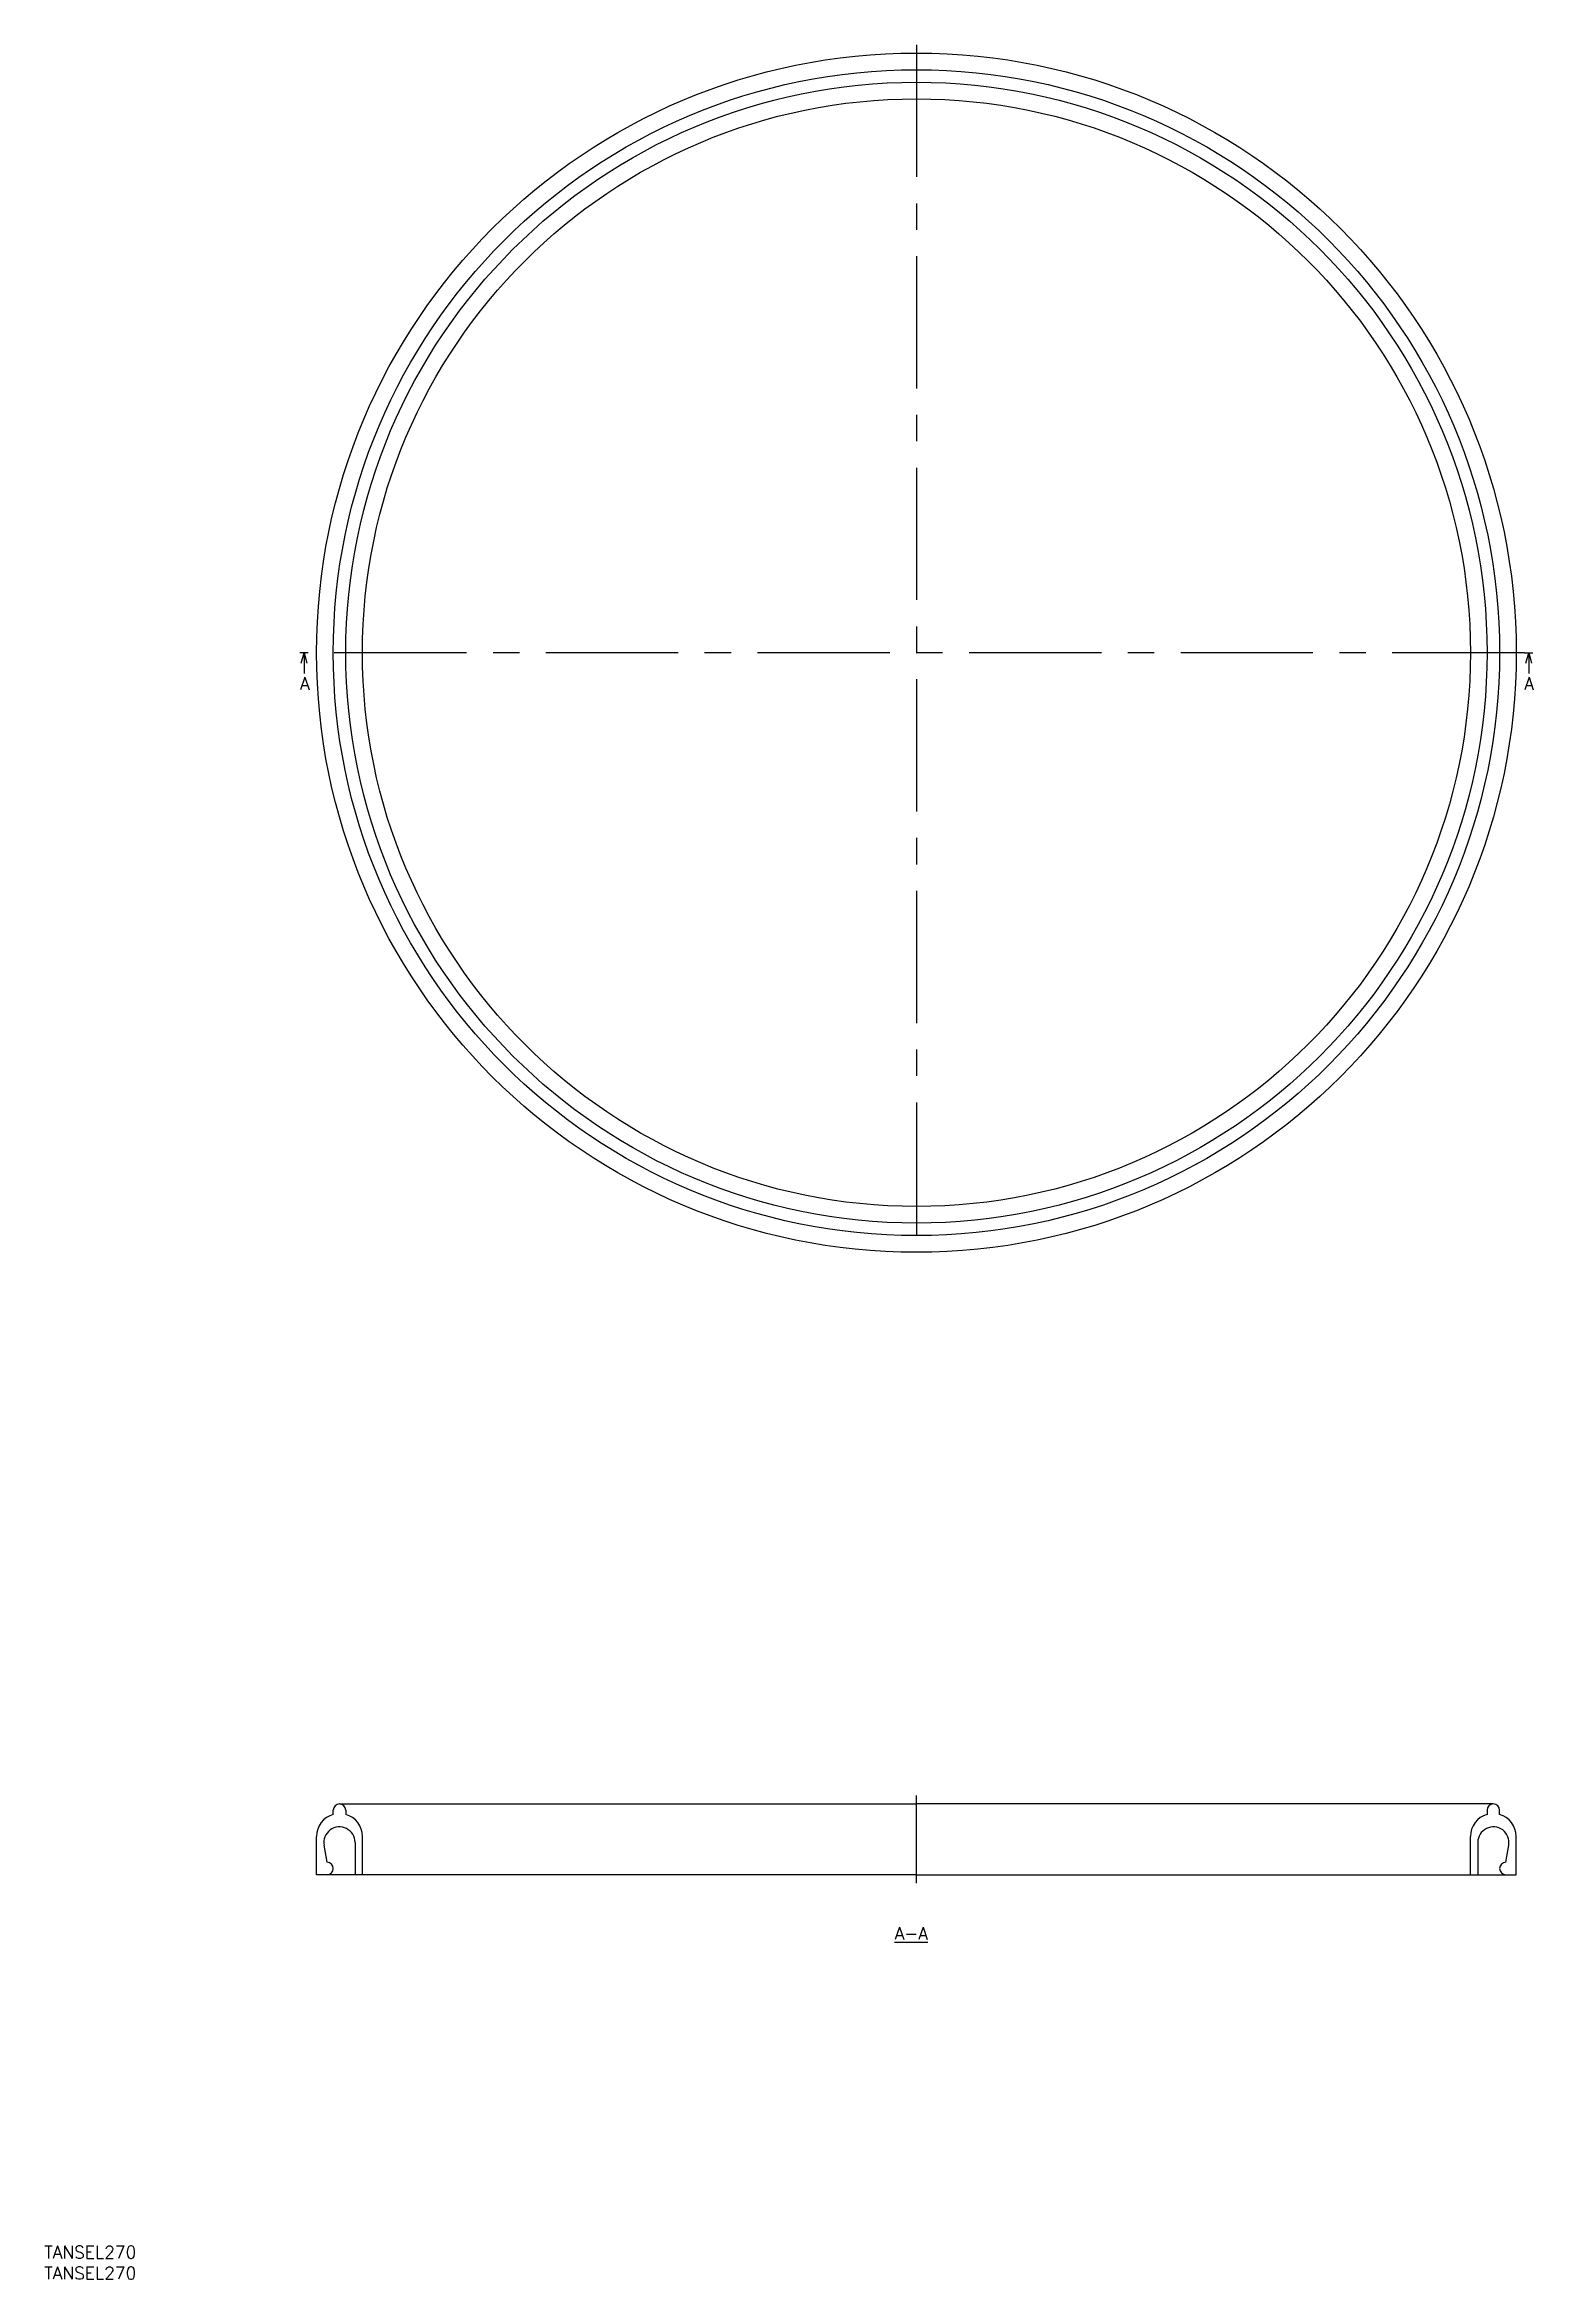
# Model space of a CAD drawing. Extents: x -209 to 148, y -114 to 422.
import ezdxf

# ---------------------------------------------------------------- set-up
doc = ezdxf.new("R2010")
doc.units = 0
doc.linetypes.add('CENTER', pattern=[50.8, 31.75, -6.35, 6.35, -6.35])
doc.layers.get('0').update_dxf_attribs({"linetype": 'CONTINUOUS'})
doc.layers.add('CENTER', color=1, linetype='CENTER')
doc.styles.get("Standard").update_dxf_attribs({"font": 'txt.shx', "height": 3, "bigfont": 'bigfont.shx'})

# ---------------------------------------------------------------- blocks, each defined once
blk = doc.blocks.new('*U7')
at = {"color": 7, "linetype": 'CONTINUOUS'}
blk.add_text('TANSEL270', height=3, dxfattribs=at).set_placement((-209.41, -109.14))
blk = doc.blocks.new('*U8')
at = {"color": 7, "linetype": 'CONTINUOUS'}
blk.add_text('TANSEL270', height=3, dxfattribs=at).set_placement((-209.41, -114.14))
blk = doc.blocks.new('_OPEN30')
at = {"color": 0, "linetype": 'BYBLOCK'}
for p, q in [((-1, 0.27), (0, 0)), ((0, 0), (-1, -0.27)), ((0, 0), (-1, 0))]:
    blk.add_line(p, q, dxfattribs=at)
blk = doc.blocks.new('*U14')
at = {"color": 7, "linetype": 'CONTINUOUS'}
blk.add_lwpolyline([(-147, 273.98), (-147, 271.48)], dxfattribs=at)
at = {"color": 7, "linetype": 'CONTINUOUS', "xscale": 2.5, "yscale": 2.5, "zscale": 2.5, "rotation": 89.9999999999987}
blk.add_blockref('_OPEN30', (-147, 276.48), dxfattribs=at)
blk = doc.blocks.new('*U15')
at = {"color": 137, "linetype": 'CONTINUOUS'}
blk.add_text('A', height=3, rotation=360, dxfattribs=at).set_placement((-147.98, 267.58))
blk = doc.blocks.new('*U16')
at = {"color": 7, "linetype": 'CONTINUOUS'}
blk.add_lwpolyline([(147, 273.98), (147, 271.48)], dxfattribs=at)
at = {"color": 7, "linetype": 'CONTINUOUS', "xscale": 2.5, "yscale": 2.5, "zscale": 2.5, "rotation": 90.0000000000013}
blk.add_blockref('_OPEN30', (147, 276.48), dxfattribs=at)
blk = doc.blocks.new('*U17')
at = {"color": 137, "linetype": 'CONTINUOUS'}
blk.add_text('A', height=3, dxfattribs=at).set_placement((145.92, 267.58))
blk = doc.blocks.new('*U18')
at = {"color": 137, "linetype": 'CONTINUOUS'}
blk.add_text('%%UA-A', height=3, dxfattribs=at).set_placement((-5.23, -32.55))

msp = doc.modelspace()

# ---------------------------------------------------------------- linework, layer by layer
at = {"color": 7, "linetype": 'CONTINUOUS'}
for p, q in [((-138.5, 0), (0, 0)), ((138.5, 0), (0, 0)), ((-140, -2.5), (-140, -1.5)), ((-137, -1.5), (-137, -2.5)), ((137, -1.5), (137, -2.5)), ((140, -2.5), (140, -1.5)), ((-144, -17), (-144, -7.79)), ((-141.5, -14), (-142.22, -9.9)), ((-134.77, -9.25), (-134.77, -17)), ((-133, -17), (-133, -7.79)), ((133, -17), (133, -7.79)), ((134.77, -9.25), (134.77, -17)), ((141.5, -14), (142.22, -9.9)), ((144, -17), (144, -7.79)), ((-141.5, -17), (-144, -17)), ((0, -17), (-141.5, -17)), ((-133, -17), (-134.77, -17)), ((0, -17), (144, -17)), ((133, -17), (134.77, -17)), ((141.5, -17), (144, -17))]:
    msp.add_line(p, q, dxfattribs=at)
for radius in [144, 140, 137, 133]:
    msp.add_circle((0, 276.48), radius, dxfattribs=at)
for centre, radius, start, end in [((-138.5, -1.5), 1.5, 0, 180), ((138.5, -1.5), 1.5, 0, 180), ((-138.5, -7.79), 5.5, 105.8266, 180), ((-138.5, -7.79), 5.5, 0, 74.1734), ((138.5, -7.79), 5.5, 105.8266, 180), ((138.5, -7.79), 5.5, 0, 74.1734), ((-138.52, -9.25), 3.75, 0, 189.9363), ((138.52, -9.25), 3.75, 350.0637, 180), ((-141.5, -15.5), 1.5, 270, 90), ((141.5, -15.5), 1.5, 90, 270)]:
    msp.add_arc(centre, radius, start, end, dxfattribs=at)
at = {"layer": 'CENTER', "color": 1, "linetype": 'CENTER'}
for p, q in [((0, 422.48), (0, 130.48)), ((-146, 276.48), (-148, 276.48)), ((-146, 276.48), (-148, 276.48)), ((146, 276.48), (-146, 276.48)), ((146, 276.48), (148, 276.48)), ((146, 276.48), (148, 276.48)), ((0, -19), (0, 2))]:
    msp.add_line(p, q, dxfattribs=at)

# ---------------------------------------------------------------- block references
at = {"color": 7, "linetype": 'CONTINUOUS'}
for name in ['*U14', '*U16', '*U15', '*U17', '*U18', '*U7', '*U8']:
    msp.add_blockref(name, (0, 0), dxfattribs=at)

doc.saveas('drawing.dxf')
